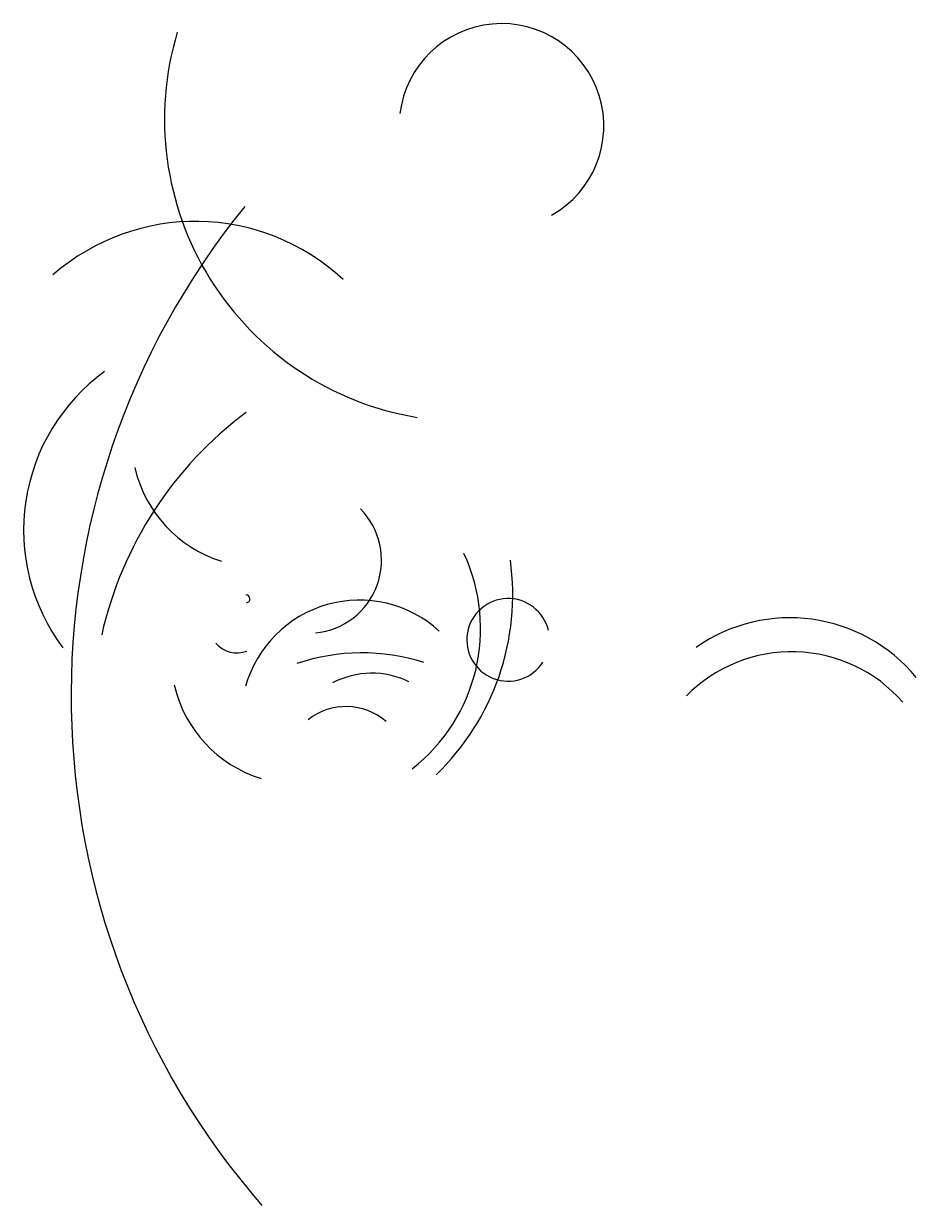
# Model space of a CAD drawing. Header units: inches. Extents: x -1569 to -484, y 1519 to 2955.
import ezdxf

# ---------------------------------------------------------------- set-up
doc = ezdxf.new("R2010")
doc.units = ezdxf.units.IN
doc.header["$MEASUREMENT"] = 0

msp = doc.modelspace()

# ---------------------------------------------------------------- linework, layer by layer
for centre, radius, start, end in [((-1030.3, 2839), 367.3, 163.2837, 260.5713), ((-988, 2830.7), 124.4, 299.3318, 173.0498), ((-568.6, 2138.5), 942.5, 140.8996, 221.0628), ((-1360, 2451.4), 263.4, 47.0778, 131.1233), ((-1331, 2339.7), 237.8, 125.9108, 216.9336), ((-1020.9, 2110.1), 464.5, 126.659, 167.2521), ((-1222.6, 2303.2), 88.8, 275.4322, 44.6305), ((-1229.4, 2220), 216, 307.9931, 25.0183), ((-1277.6, 2261.3), 303.3, 313.8434, 7.9709), ((-1160.5, 2110.8), 143.9, 47.6434, 164.1758), ((-1298.4, 2256.3), 4.73, 274.345, 94.2169), ((-979.9, 2206.4), 50.2, 13.119, 327.4062), ((-637.4, 2034.3), 198.9, 39.4186, 125.0194), ((-1309.7, 2223.6), 33.1, 219.9859, 291.7541), ((-1157.6, 1943.3), 247.3, 72.2925, 108.6349), ((-635.3, 2012.4), 179.6, 41.2884, 135.4018), ((-1145.6, 2062.4), 103.5, 64.2243, 117.4184), ((-1177, 2050.7), 74.6, 49.1208, 128.1023)]:
    msp.add_arc(centre, radius, start, end)
at = {"color": 2}
for centre in [(-1281.7, 2451), (-1233.8, 2187)]:
    msp.add_arc(centre, 156.1, 193.1014, 252.701, dxfattribs=at)

doc.saveas('drawing.dxf')
